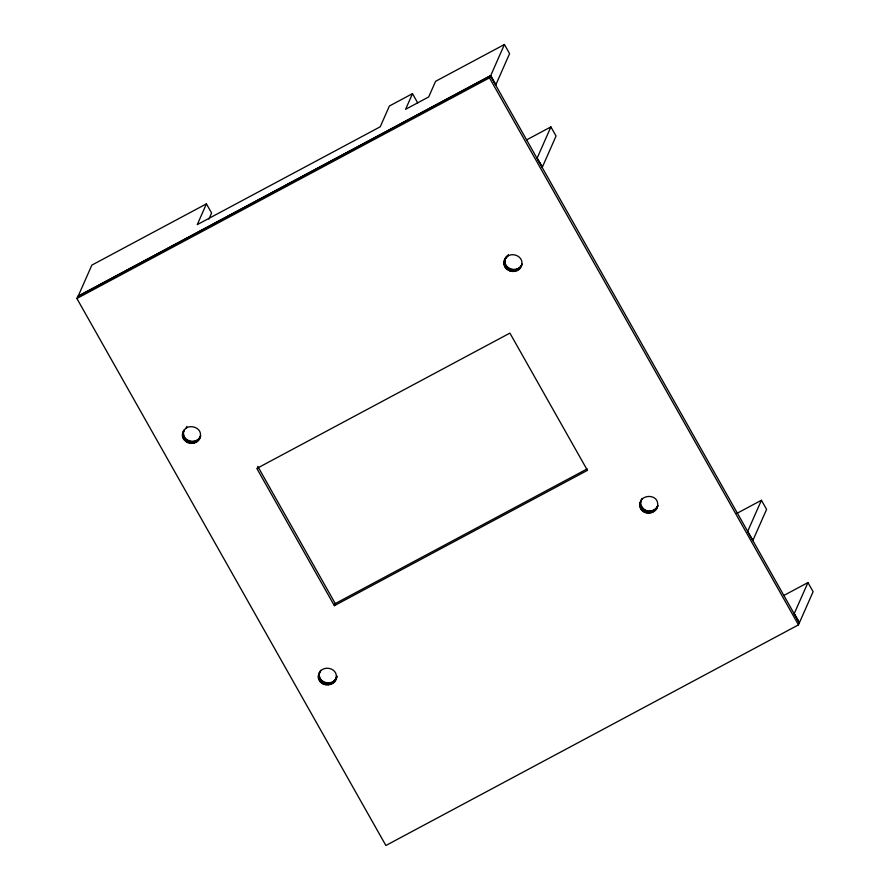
<?xml version="1.0" encoding="UTF-8"?>
<svg xmlns="http://www.w3.org/2000/svg" width="890" height="890" viewBox="0 0 890 890"><rect width="100%" height="100%" fill="white"/><g stroke="black" fill="none" stroke-linecap="round" stroke-linejoin="round"><path stroke-width="1.33" d="M199.048 439.26L200.662 435.844C198.248 449.528 176.042 442.108 184.141 430.003L182.773 433.497M199.972 437.168C195.589 445.189 181.338 440.728 183.696 431.405M335.597 679.515L336.965 676.022C335.897 690.807 311.678 684.744 320 671.583L318.62 675.076M336.52 677.423C333.238 686.824 317.051 683.12 319.543 672.973M336.042 678.124C338.534 667.978 322.347 664.274 319.076 673.674M520.494 267.367L522.107 263.963C519.126 278.648 496.275 268.813 506.276 256.798L504.663 260.214M521.418 265.276C516.645 274.064 501.281 267.723 505.587 258.122M639.877 504.63C639.955 493.805 658.3 493.616 657.688 504.786C657.61 515.61 639.265 515.799 639.877 504.63L641.445 499.691M199.738 437.947C204.322 427.489 186.811 421.838 183.218 432.106M521.184 266.054C525.5 256.442 510.137 250.101 505.353 258.901M783.79 595.488L807.953 582.572L813.115 591.705L798.475 624.869L385.882 845.5L76.885 298.484L77.808 296.381L490.69 75.661L504.43 44.5L509.592 53.634L495.852 84.795L490.401 75.75L78.142 296.214M78.109 296.292L91.848 265.12L206.424 203.855L211.586 212.988L208.894 219.096M206.424 203.855L197.268 224.625L380.23 126.792L389.386 106.021L412.493 93.661L417.655 102.806M182.572 434.943L183.496 432.851M185.965 428.535L186.889 426.432M182.639 436.4L183.562 434.309M182.973 437.847L183.896 435.744M183.596 439.237L184.519 437.146M184.475 440.494L185.398 438.403M185.543 441.54L186.466 439.449M186.778 442.386L187.701 440.283M188.135 442.998L189.058 440.895M189.581 443.376L190.505 441.273M191.094 443.509L192.018 441.418M192.629 443.398L193.553 441.307M194.154 443.031L195.077 440.939M195.633 442.397L196.568 440.294M196.99 441.518L197.914 439.415M198.125 440.461L199.048 438.37M412.493 93.661L405.595 109.292L428.702 96.943L435.588 81.313L504.43 44.5M76.885 298.484L489.478 77.853L490.401 75.761L799.342 622.9L794.169 613.744L807.953 582.572M334.351 605.678L587.433 470.354L509.903 333.116L256.821 468.44L334.351 605.678L335.274 603.587L587.133 468.908M536.926 158.12L542.322 167.198L556.061 136.037L550.899 126.903L526.424 139.986M550.899 126.903L537.159 158.064L542.322 167.198M319.755 672.362L320.689 670.259M318.431 676.511L319.354 674.42M318.486 677.98L319.421 675.877M318.831 679.415L319.755 677.323M504.218 261.615L505.142 259.513M319.454 680.806L320.378 678.714M504.018 263.051L504.942 260.959M506.276 257.7L507.2 255.597M507.411 256.643L508.335 254.551M504.085 264.519L505.008 262.416M320.322 682.063L321.245 679.971M504.43 265.954L505.353 263.863M321.401 683.12L322.325 681.017M505.042 267.345L505.965 265.253M322.625 683.954L323.548 681.862M505.921 268.602L506.844 266.511M323.982 684.566L324.906 682.474M506.989 269.659L507.912 267.556M325.44 684.944L326.363 682.852M508.223 270.493L509.147 268.402M326.953 685.089L327.876 682.986M509.581 271.105L510.504 269.014M328.488 684.977L329.411 682.875M511.027 271.483L511.961 269.392M330.012 684.599L330.935 682.508M512.54 271.628L513.463 269.525M331.492 683.965L332.415 681.874M514.075 271.517L514.999 269.414M332.838 683.086L333.772 680.995M333.984 682.029L334.907 679.938M334.907 680.828L335.83 678.736M515.599 271.139L516.534 269.047M517.09 270.504L518.013 268.413M518.436 269.626L519.36 267.534M519.582 268.569L520.505 266.477M640.077 503.184L642.135 498.378M639.943 506.087L640.8 502.527M640.277 507.534L641.201 505.431L640.867 503.996M640.9 508.924L641.823 506.822L641.201 505.431M641.779 510.181L642.702 508.079L641.823 506.822M642.847 511.227L643.77 509.136L642.702 508.079M644.082 512.062L645.005 509.97L643.77 509.136M645.439 512.673L646.363 510.582C650.779 512.184 656.164 509.903 657.966 505.531L657.043 507.634M646.885 513.063L647.809 510.96M648.398 513.196L649.322 511.105M649.934 513.085L650.857 510.994M651.458 512.718L652.381 510.615M652.937 512.073L653.872 509.981M654.295 511.205L655.218 509.102M655.429 510.148L656.353 508.045M656.353 508.947L657.276 506.844M752.818 540.575L766.59 509.403L761.428 500.258L747.656 531.43L752.851 540.553M736.953 513.352L761.428 500.258M645.005 509.97L646.363 510.582M794.225 613.622L799.431 622.744M490.69 75.661L495.852 84.795M489.478 77.853L798.475 624.869M257.744 466.349L335.274 603.587"/></g></svg>
